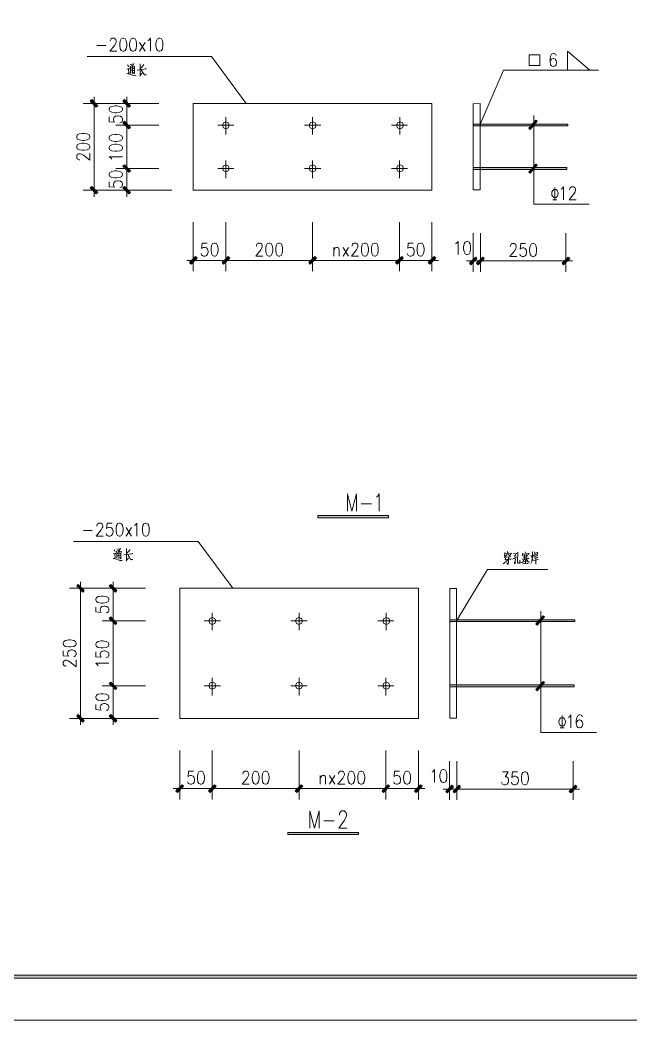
# Model space of a CAD drawing. Header units: millimetres. Extents: x 0 to 586, y 0 to 414.
# Drawn here: x 140.1 to 279, y 0 to 227.3 of the extents above; entities that cross this region are included whole.
import ezdxf

# ---------------------------------------------------------------- set-up
doc = ezdxf.new("R2010")
doc.units = ezdxf.units.MM

msp = doc.modelspace()

# ---------------------------------------------------------------- hatches: boundary and pattern name
h = msp.add_hatch(color=0)
h.dxf.hatch_style = 2
h.paths.add_polyline_path([(157.808083, 207.807278), (157.458833, 207.458028), (156.079472, 208.837389), (156.428722, 209.186639)])
h = msp.add_hatch(color=0)
h.dxf.hatch_style = 2
h.paths.add_polyline_path([(163.491333, 208.837389), (163.840583, 209.186639), (165.219944, 207.807278), (164.870694, 207.458028)])
h = msp.add_hatch(color=0)
h.dxf.hatch_style = 2
h.paths.add_polyline_path([(165.219944, 202.878972), (164.870694, 202.529722), (163.491333, 203.909083), (163.840583, 204.258333)])
h = msp.add_hatch(color=0)
h.dxf.hatch_style = 2
h.paths.add_polyline_path([(165.219944, 202.878972), (164.870694, 202.529722), (163.491333, 203.909083), (163.840583, 204.258333)])
h = msp.add_hatch(color=0)
h.dxf.hatch_style = 2
h.paths.add_polyline_path([(243.123861, 203.196472), (243.123861, 203.591583), (264.597444, 203.591583), (264.597444, 203.196472)])
h = msp.add_hatch(color=0)
h.dxf.hatch_style = 2
h.paths.add_polyline_path([(256.039056, 202.430944), (255.742722, 202.692), (257.372556, 204.540556), (257.668889, 204.283028)])
h = msp.add_hatch(color=0)
h.dxf.hatch_style = 2
h.paths.add_polyline_path([(163.491333, 194.048944), (163.840583, 194.398194), (165.219944, 193.018833), (164.870694, 192.669583)])
h = msp.add_hatch(color=0)
h.dxf.hatch_style = 2
h.paths.add_polyline_path([(163.491333, 194.048944), (163.840583, 194.398194), (165.219944, 193.018833), (164.870694, 192.669583)])
h = msp.add_hatch(color=0)
h.dxf.hatch_style = 2
h.paths.add_polyline_path([(243.123861, 193.336333), (243.123861, 193.731444), (264.406944, 193.731444), (264.406944, 193.336333)])
h = msp.add_hatch(color=0)
h.dxf.hatch_style = 2
h.paths.add_polyline_path([(256.039056, 192.43675), (255.742722, 192.697806), (257.372556, 194.549889), (257.668889, 194.288833)])
h = msp.add_hatch(color=0)
h.dxf.hatch_style = 2
h.paths.add_polyline_path([(156.079472, 189.120639), (156.428722, 189.469889), (157.808083, 188.087), (157.458833, 187.741278)])
h = msp.add_hatch(color=0)
h.dxf.hatch_style = 2
h.paths.add_polyline_path([(165.219944, 188.087), (164.870694, 187.741278), (163.491333, 189.120639), (163.840583, 189.469889)])
h = msp.add_hatch(color=0)
h.dxf.hatch_style = 2
h.paths.add_polyline_path([(180.018972, 173.517278), (180.368222, 173.168028), (178.988861, 171.788667), (178.639611, 172.134389)])
h = msp.add_hatch(color=0)
h.dxf.hatch_style = 2
h.paths.add_polyline_path([(187.413194, 173.517278), (187.762444, 173.168028), (186.383083, 171.785139), (186.033833, 172.134389)])
h = msp.add_hatch(color=0)
h.dxf.hatch_style = 2
h.paths.add_polyline_path([(186.383083, 171.788667), (186.033833, 172.134389), (187.413194, 173.517278), (187.762444, 173.168028)])
h = msp.add_hatch(color=0)
h.dxf.hatch_style = 2
h.paths.add_polyline_path([(206.08925, 171.785139), (205.743528, 172.134389), (207.122889, 173.517278), (207.472139, 173.168028)])
h = msp.add_hatch(color=0)
h.dxf.hatch_style = 2
h.paths.add_polyline_path([(207.122889, 173.517278), (207.472139, 173.168028), (206.08925, 171.785139), (205.743528, 172.134389)])
h = msp.add_hatch(color=0)
h.dxf.hatch_style = 2
h.paths.add_polyline_path([(226.850222, 173.517278), (227.199472, 173.168028), (225.820111, 171.785139), (225.470861, 172.134389)])
h = msp.add_hatch(color=0)
h.dxf.hatch_style = 2
h.paths.add_polyline_path([(225.820111, 171.785139), (225.470861, 172.134389), (226.850222, 173.517278), (227.199472, 173.168028)])
h = msp.add_hatch(color=0)
h.dxf.hatch_style = 2
h.paths.add_polyline_path([(233.214333, 171.785139), (232.865083, 172.134389), (234.244444, 173.517278), (234.593694, 173.168028)])
h = msp.add_hatch(color=0)
h.dxf.hatch_style = 2
h.paths.add_polyline_path([(242.584111, 171.665194), (242.234861, 172.014444), (243.614222, 173.393806), (243.963472, 173.044556)])
h = msp.add_hatch(color=0)
h.dxf.hatch_style = 2
h.paths.add_polyline_path([(245.272278, 173.393806), (245.618, 173.044556), (244.238639, 171.665194), (243.889389, 172.014444)])
h = msp.add_hatch(color=0)
h.dxf.hatch_style = 2
h.paths.add_polyline_path([(245.272278, 173.393806), (245.618, 173.044556), (244.238639, 171.665194), (243.889389, 172.014444)])
h = msp.add_hatch(color=0)
h.dxf.hatch_style = 2
h.paths.add_polyline_path([(263.652, 171.665194), (263.306278, 172.014444), (264.685639, 173.393806), (265.034889, 173.044556)])
h = msp.add_hatch(color=0)
h.dxf.hatch_style = 2
h.paths.add_polyline_path([(207.817861, 114.14125), (207.817861, 114.635139), (223.879833, 114.635139), (223.879833, 114.14125)])
h = msp.add_hatch(color=0)
h.dxf.hatch_style = 2
h.paths.add_polyline_path([(154.724806, 97.613611), (154.375556, 97.264361), (152.996194, 98.643722), (153.345444, 98.992972)])
h = msp.add_hatch(color=0)
h.dxf.hatch_style = 2
h.paths.add_polyline_path([(162.136667, 97.613611), (161.787417, 97.264361), (160.408056, 98.643722), (160.753778, 98.992972)])
h = msp.add_hatch(color=0)
h.dxf.hatch_style = 2
h.paths.add_polyline_path([(162.136667, 90.219389), (161.787417, 89.870139), (160.408056, 91.2495), (160.753778, 91.59875)])
h = msp.add_hatch(color=0)
h.dxf.hatch_style = 2
h.paths.add_polyline_path([(160.408056, 91.2495), (160.753778, 91.59875), (162.136667, 90.219389), (161.787417, 89.870139)])
h = msp.add_hatch(color=0)
h.dxf.hatch_style = 2
h.paths.add_polyline_path([(237.761639, 90.536889), (237.761639, 90.932), (266.230806, 90.932), (266.230806, 90.536889)])
h = msp.add_hatch(color=0)
h.dxf.hatch_style = 2
h.paths.add_polyline_path([(257.672417, 89.771361), (257.376083, 90.032417), (259.005917, 91.8845), (259.30225, 91.623444)])
h = msp.add_hatch(color=0)
h.dxf.hatch_style = 2
h.paths.add_polyline_path([(160.408056, 76.461056), (160.753778, 76.810306), (162.136667, 75.430944), (161.787417, 75.081694)])
h = msp.add_hatch(color=0)
h.dxf.hatch_style = 2
h.paths.add_polyline_path([(162.136667, 75.430944), (161.787417, 75.081694), (160.408056, 76.461056), (160.753778, 76.810306)])
h = msp.add_hatch(color=0)
h.dxf.hatch_style = 2
h.paths.add_polyline_path([(237.761639, 75.748444), (237.761639, 76.143556), (266.040306, 76.143556), (266.040306, 75.748444)])
h = msp.add_hatch(color=0)
h.dxf.hatch_style = 2
h.paths.add_polyline_path([(257.672417, 74.848861), (257.376083, 75.109917), (259.005917, 76.962), (259.30225, 76.700944)])
h = msp.add_hatch(color=0)
h.dxf.hatch_style = 2
h.paths.add_polyline_path([(152.996194, 69.066833), (153.345444, 69.416083), (154.724806, 68.036722), (154.375556, 67.687472)])
h = msp.add_hatch(color=0)
h.dxf.hatch_style = 2
h.paths.add_polyline_path([(160.408056, 69.066833), (160.753778, 69.416083), (162.136667, 68.036722), (161.787417, 67.687472)])
h = msp.add_hatch(color=0)
h.dxf.hatch_style = 2
h.paths.add_polyline_path([(176.935694, 53.463472), (177.284944, 53.114222), (175.902056, 51.734861), (175.556333, 52.084111)])
h = msp.add_hatch(color=0)
h.dxf.hatch_style = 2
h.paths.add_polyline_path([(184.329917, 53.463472), (184.679167, 53.114222), (183.296278, 51.734861), (182.950556, 52.084111)])
h = msp.add_hatch(color=0)
h.dxf.hatch_style = 2
h.paths.add_polyline_path([(183.296278, 51.734861), (182.950556, 52.084111), (184.329917, 53.463472), (184.679167, 53.114222)])
h = msp.add_hatch(color=0)
h.dxf.hatch_style = 2
h.paths.add_polyline_path([(203.005972, 51.734861), (202.656722, 52.084111), (204.036083, 53.463472), (204.385333, 53.114222)])
h = msp.add_hatch(color=0)
h.dxf.hatch_style = 2
h.paths.add_polyline_path([(204.036083, 53.463472), (204.385333, 53.114222), (203.005972, 51.734861), (202.656722, 52.084111)])
h = msp.add_hatch(color=0)
h.dxf.hatch_style = 2
h.paths.add_polyline_path([(222.733306, 51.734861), (222.384056, 52.084111), (223.766944, 53.463472), (224.116194, 53.114222)])
h = msp.add_hatch(color=0)
h.dxf.hatch_style = 2
h.paths.add_polyline_path([(223.766944, 53.463472), (224.116194, 53.114222), (222.733306, 51.734861), (222.384056, 52.084111)])
h = msp.add_hatch(color=0)
h.dxf.hatch_style = 2
h.paths.add_polyline_path([(230.127528, 51.734861), (229.778278, 52.084111), (231.161167, 53.463472), (231.510417, 53.114222)])
h = msp.add_hatch(color=0)
h.dxf.hatch_style = 2
h.paths.add_polyline_path([(237.218361, 51.611389), (236.869111, 51.960639), (238.248472, 53.34), (238.597722, 52.994278)])
h = msp.add_hatch(color=0)
h.dxf.hatch_style = 2
h.paths.add_polyline_path([(239.906528, 53.34), (240.255778, 52.994278), (238.872889, 51.611389), (238.527167, 51.960639)])
h = msp.add_hatch(color=0)
h.dxf.hatch_style = 2
h.paths.add_polyline_path([(239.906528, 53.34), (240.255778, 52.994278), (238.872889, 51.611389), (238.527167, 51.960639)])
h = msp.add_hatch(color=0)
h.dxf.hatch_style = 2
h.paths.add_polyline_path([(265.288889, 51.611389), (264.939639, 51.960639), (266.319, 53.34), (266.66825, 52.994278)])
h = msp.add_hatch(color=0)
h.dxf.hatch_style = 2
h.paths.add_polyline_path([(200.952806, 42.13225), (200.952806, 42.622611), (217.018306, 42.622611), (217.018306, 42.13225)])
h = msp.add_hatch(color=0)
h.dxf.hatch_style = 2
h.paths.add_polyline_path([(24.302861, 9.514417), (24.994306, 10.205861), (575.429944, 10.205861), (576.117861, 9.514417)])

# ---------------------------------------------------------------- linework, layer by layer
at = {"color": 0, "lineweight": 0}
for points in [[(0, 0), (585.632278, 0), (585.632278, 414.0835), (0, 414.0835)], [(163.456056, 223.142528), (163.117389, 223.004944), (162.891611, 222.581611), (162.778722, 221.876056), (162.778722, 221.452722), (162.891611, 220.750694), (163.117389, 220.327361), (163.456056, 220.18625), (163.681833, 220.18625), (164.0205, 220.327361), (164.246278, 220.750694), (164.359167, 221.452722), (164.359167, 221.876056), (164.246278, 222.581611), (164.0205, 223.004944), (163.681833, 223.142528)], [(165.710306, 223.142528), (165.371639, 223.004944), (165.145861, 222.581611), (165.032972, 221.876056), (165.032972, 221.452722), (165.145861, 220.750694), (165.371639, 220.327361), (165.710306, 220.18625), (165.936083, 220.18625), (166.271222, 220.327361), (166.497, 220.750694), (166.609889, 221.452722), (166.609889, 221.876056), (166.497, 222.581611), (166.271222, 223.004944), (165.936083, 223.142528)], [(171.682833, 223.142528), (171.344167, 223.004944), (171.118389, 222.581611), (171.0055, 221.876056), (171.0055, 221.452722), (171.118389, 220.750694), (171.344167, 220.327361), (171.682833, 220.18625), (171.905083, 220.18625), (172.24375, 220.327361), (172.469528, 220.750694), (172.582417, 221.452722), (172.582417, 221.876056), (172.469528, 222.581611), (172.24375, 223.004944), (171.905083, 223.142528)], [(157.808083, 207.807278), (157.458833, 207.458028), (156.079472, 208.837389), (156.428722, 209.186639)], [(163.491333, 208.837389), (163.840583, 209.186639), (165.219944, 207.807278), (164.870694, 207.458028)], [(160.411583, 206.872417), (160.552694, 206.53375), (160.976028, 206.307972), (161.681583, 206.195083), (162.101389, 206.195083), (162.806944, 206.307972), (163.230278, 206.53375), (163.371389, 206.872417), (163.371389, 207.098194), (163.230278, 207.436861), (162.806944, 207.659111), (162.101389, 207.772), (161.681583, 207.772), (160.976028, 207.659111), (160.552694, 207.436861), (160.411583, 207.098194)], [(165.219944, 202.878972), (164.870694, 202.529722), (163.491333, 203.909083), (163.840583, 204.258333)], [(165.219944, 202.878972), (164.870694, 202.529722), (163.491333, 203.909083), (163.840583, 204.258333)], [(186.097333, 203.35875), (186.330167, 203.916139), (186.887556, 204.145444), (187.444944, 203.916139), (187.67425, 203.35875), (187.444944, 202.801361), (186.887556, 202.568528), (186.330167, 202.801361)], [(205.807028, 203.35875), (206.036333, 203.916139), (206.593722, 204.145444), (207.154639, 203.916139), (207.383944, 203.35875), (207.154639, 202.801361), (206.593722, 202.568528), (206.036333, 202.801361)], [(225.675472, 203.35875), (225.904778, 203.916139), (226.465694, 204.145444), (227.023083, 203.916139), (227.252389, 203.35875), (227.023083, 202.801361), (226.465694, 202.568528), (225.904778, 202.801361)], [(243.123861, 203.196472), (243.123861, 203.591583), (264.597444, 203.591583), (264.597444, 203.196472)], [(256.039056, 202.430944), (255.742722, 202.692), (257.372556, 204.540556), (257.668889, 204.283028)], [(152.999722, 200.603556), (153.140833, 200.264889), (153.564167, 200.042639), (154.269722, 199.92975), (154.689528, 199.92975), (155.395083, 200.042639), (155.818417, 200.264889), (155.959528, 200.603556), (155.959528, 200.829333), (155.818417, 201.168), (155.395083, 201.393778), (154.689528, 201.506667), (154.269722, 201.506667), (153.564167, 201.393778), (153.140833, 201.168), (152.999722, 200.829333)], [(160.411583, 200.377778), (160.552694, 200.042639), (160.976028, 199.816861), (161.681583, 199.703972), (162.101389, 199.703972), (162.806944, 199.816861), (163.230278, 200.042639), (163.371389, 200.377778), (163.371389, 200.603556), (163.230278, 200.942222), (162.806944, 201.168), (162.101389, 201.280889), (161.681583, 201.280889), (160.976028, 201.168), (160.552694, 200.942222), (160.411583, 200.603556)], [(152.999722, 198.349306), (153.140833, 198.014167), (153.564167, 197.788389), (154.269722, 197.6755), (154.689528, 197.6755), (155.395083, 197.788389), (155.818417, 198.014167), (155.959528, 198.349306), (155.959528, 198.575083), (155.818417, 198.91375), (155.395083, 199.139528), (154.689528, 199.252417), (154.269722, 199.252417), (153.564167, 199.139528), (153.140833, 198.91375), (152.999722, 198.575083)], [(160.411583, 198.127056), (160.552694, 197.788389), (160.976028, 197.562611), (161.681583, 197.449722), (162.101389, 197.449722), (162.806944, 197.562611), (163.230278, 197.788389), (163.371389, 198.127056), (163.371389, 198.349306), (163.230278, 198.687972), (162.806944, 198.91375), (162.101389, 199.026639), (161.681583, 199.026639), (160.976028, 198.91375), (160.552694, 198.687972), (160.411583, 198.349306)], [(163.491333, 194.048944), (163.840583, 194.398194), (165.219944, 193.018833), (164.870694, 192.669583)], [(163.491333, 194.048944), (163.840583, 194.398194), (165.219944, 193.018833), (164.870694, 192.669583)], [(186.097333, 193.562111), (186.330167, 194.1195), (186.887556, 194.348806), (187.444944, 194.1195), (187.67425, 193.562111), (187.444944, 193.004722), (186.887556, 192.771889), (186.330167, 193.004722)], [(205.807028, 193.562111), (206.036333, 194.1195), (206.593722, 194.348806), (207.154639, 194.1195), (207.383944, 193.562111), (207.154639, 193.004722), (206.593722, 192.771889), (206.036333, 193.004722)], [(225.675472, 193.562111), (225.904778, 194.1195), (226.465694, 194.348806), (227.023083, 194.1195), (227.252389, 193.562111), (227.023083, 193.004722), (226.465694, 192.771889), (225.904778, 193.004722)], [(243.123861, 193.336333), (243.123861, 193.731444), (264.406944, 193.731444), (264.406944, 193.336333)], [(256.039056, 192.43675), (255.742722, 192.697806), (257.372556, 194.549889), (257.668889, 194.288833)], [(160.411583, 192.083972), (160.552694, 191.745306), (160.976028, 191.519528), (161.681583, 191.406639), (162.101389, 191.406639), (162.806944, 191.519528), (163.230278, 191.745306), (163.371389, 192.083972), (163.371389, 192.30975), (163.230278, 192.648417), (162.806944, 192.870667), (162.101389, 192.983556), (161.681583, 192.983556), (160.976028, 192.870667), (160.552694, 192.648417), (160.411583, 192.30975)], [(156.079472, 189.120639), (156.428722, 189.469889), (157.808083, 188.087), (157.458833, 187.741278)], [(165.219944, 188.087), (164.870694, 187.741278), (163.491333, 189.120639), (163.840583, 189.469889)], [(184.2135, 176.5935), (183.878361, 176.455917), (183.652583, 176.032583), (183.539694, 175.327028), (183.539694, 174.903694), (183.652583, 174.201667), (183.878361, 173.778333), (184.2135, 173.637222), (184.439278, 173.637222), (184.777944, 173.778333), (185.003722, 174.201667), (185.116611, 174.903694), (185.116611, 175.327028), (185.003722, 176.032583), (184.777944, 176.455917), (184.439278, 176.5935)], [(196.638333, 176.5935), (196.303194, 176.452389), (196.077417, 176.032583), (195.964528, 175.327028), (195.964528, 174.903694), (196.077417, 174.201667), (196.303194, 173.778333), (196.638333, 173.637222), (196.864111, 173.637222), (197.202778, 173.778333), (197.428556, 174.201667), (197.541444, 174.903694), (197.541444, 175.327028), (197.428556, 176.032583), (197.202778, 176.452389), (196.864111, 176.5935)], [(198.892583, 176.5935), (198.553917, 176.452389), (198.328139, 176.032583), (198.218778, 175.327028), (198.218778, 174.903694), (198.328139, 174.201667), (198.553917, 173.778333), (198.892583, 173.637222), (199.118361, 173.637222), (199.457028, 173.778333), (199.682806, 174.201667), (199.795694, 174.903694), (199.795694, 175.327028), (199.682806, 176.032583), (199.457028, 176.452389), (199.118361, 176.5935)], [(218.387083, 176.5935), (218.048417, 176.452389), (217.822639, 176.032583), (217.70975, 175.327028), (217.70975, 174.903694), (217.822639, 174.201667), (218.048417, 173.778333), (218.387083, 173.637222), (218.612861, 173.637222), (218.948, 173.778333), (219.173778, 174.201667), (219.286667, 174.903694), (219.286667, 175.327028), (219.173778, 176.032583), (218.948, 176.452389), (218.612861, 176.5935)], [(220.641333, 176.5935), (220.302667, 176.452389), (220.076889, 176.032583), (219.964, 175.327028), (219.964, 174.903694), (220.076889, 174.201667), (220.302667, 173.778333), (220.641333, 173.637222), (220.863583, 173.637222), (221.20225, 173.778333), (221.428028, 174.201667), (221.540917, 174.903694), (221.540917, 175.327028), (221.428028, 176.032583), (221.20225, 176.452389), (220.863583, 176.5935)], [(231.04475, 176.5935), (230.709611, 176.452389), (230.483833, 176.032583), (230.370944, 175.327028), (230.370944, 174.903694), (230.483833, 174.201667), (230.709611, 173.778333), (231.04475, 173.637222), (231.270528, 173.637222), (231.609194, 173.778333), (231.834972, 174.201667), (231.947861, 174.903694), (231.947861, 175.327028), (231.834972, 176.032583), (231.609194, 176.452389), (231.270528, 176.5935)], [(241.599861, 176.967444), (241.261194, 176.826333), (241.035417, 176.403), (240.922528, 175.697444), (240.922528, 175.277639), (241.035417, 174.572083), (241.261194, 174.14875), (241.599861, 174.007639), (241.825639, 174.007639), (242.160778, 174.14875), (242.386556, 174.572083), (242.499444, 175.277639), (242.499444, 175.697444), (242.386556, 176.403), (242.160778, 176.826333), (241.825639, 176.967444)], [(256.6035, 176.473556), (256.264833, 176.332444), (256.039056, 175.909111), (255.926167, 175.207083), (255.926167, 174.78375), (256.039056, 174.078194), (256.264833, 173.658389), (256.6035, 173.517278), (256.829278, 173.517278), (257.167944, 173.658389), (257.390194, 174.078194), (257.503083, 174.78375), (257.503083, 175.207083), (257.390194, 175.909111), (257.167944, 176.332444), (256.829278, 176.473556)], [(180.018972, 173.517278), (180.368222, 173.168028), (178.988861, 171.788667), (178.639611, 172.134389)], [(187.413194, 173.517278), (187.762444, 173.168028), (186.383083, 171.785139), (186.033833, 172.134389)], [(186.383083, 171.788667), (186.033833, 172.134389), (187.413194, 173.517278), (187.762444, 173.168028)], [(206.08925, 171.785139), (205.743528, 172.134389), (207.122889, 173.517278), (207.472139, 173.168028)], [(207.122889, 173.517278), (207.472139, 173.168028), (206.08925, 171.785139), (205.743528, 172.134389)], [(226.850222, 173.517278), (227.199472, 173.168028), (225.820111, 171.785139), (225.470861, 172.134389)], [(225.820111, 171.785139), (225.470861, 172.134389), (226.850222, 173.517278), (227.199472, 173.168028)], [(233.214333, 171.785139), (232.865083, 172.134389), (234.244444, 173.517278), (234.593694, 173.168028)], [(242.584111, 171.665194), (242.234861, 172.014444), (243.614222, 173.393806), (243.963472, 173.044556)], [(245.272278, 173.393806), (245.618, 173.044556), (244.238639, 171.665194), (243.889389, 172.014444)], [(245.272278, 173.393806), (245.618, 173.044556), (244.238639, 171.665194), (243.889389, 172.014444)], [(263.652, 171.665194), (263.306278, 172.014444), (264.685639, 173.393806), (265.034889, 173.044556)], [(207.817861, 114.14125), (207.817861, 114.635139), (223.879833, 114.635139), (223.879833, 114.14125)], [(162.6235, 112.948861), (162.288361, 112.80775), (162.062583, 112.387944), (161.949694, 111.682389), (161.949694, 111.259056), (162.062583, 110.557028), (162.288361, 110.133694), (162.6235, 109.992583), (162.849278, 109.992583), (163.187944, 110.133694), (163.413722, 110.557028), (163.526611, 111.259056), (163.526611, 111.682389), (163.413722, 112.387944), (163.187944, 112.80775), (162.849278, 112.948861)], [(168.596028, 112.948861), (168.257361, 112.80775), (168.035111, 112.387944), (167.922222, 111.682389), (167.922222, 111.259056), (168.035111, 110.557028), (168.257361, 110.133694), (168.596028, 109.992583), (168.821806, 109.992583), (169.160472, 110.133694), (169.38625, 110.557028), (169.499139, 111.259056), (169.499139, 111.682389), (169.38625, 112.387944), (169.160472, 112.80775), (168.821806, 112.948861)], [(154.724806, 97.613611), (154.375556, 97.264361), (152.996194, 98.643722), (153.345444, 98.992972)], [(162.136667, 97.613611), (161.787417, 97.264361), (160.408056, 98.643722), (160.753778, 98.992972)], [(157.328306, 95.447556), (157.469417, 95.108889), (157.89275, 94.883111), (158.594778, 94.770222), (159.018111, 94.770222), (159.723667, 94.883111), (160.143472, 95.108889), (160.284583, 95.447556), (160.284583, 95.669806), (160.143472, 96.008472), (159.723667, 96.23425), (159.018111, 96.347139), (158.594778, 96.347139), (157.89275, 96.23425), (157.469417, 96.008472), (157.328306, 95.669806)], [(162.136667, 90.219389), (161.787417, 89.870139), (160.408056, 91.2495), (160.753778, 91.59875)], [(160.408056, 91.2495), (160.753778, 91.59875), (162.136667, 90.219389), (161.787417, 89.870139)], [(183.014056, 90.699167), (183.243361, 91.256556), (183.80075, 91.489389), (184.361667, 91.256556), (184.590972, 90.699167), (184.361667, 90.141778), (183.80075, 89.908944), (183.243361, 90.141778)], [(202.72375, 90.699167), (202.953056, 91.256556), (203.510444, 91.489389), (204.067833, 91.256556), (204.300667, 90.699167), (204.067833, 90.141778), (203.510444, 89.908944), (202.953056, 90.141778)], [(222.592194, 90.699167), (222.8215, 91.256556), (223.378889, 91.489389), (223.936278, 91.256556), (224.169111, 90.699167), (223.936278, 90.141778), (223.378889, 89.908944), (222.8215, 90.141778)], [(237.761639, 90.536889), (237.761639, 90.932), (266.230806, 90.932), (266.230806, 90.536889)], [(257.672417, 89.771361), (257.376083, 90.032417), (259.005917, 91.8845), (259.30225, 91.623444)], [(149.916444, 85.481583), (150.057556, 85.142917), (150.480889, 84.917139), (151.182917, 84.80425), (151.60625, 84.80425), (152.311806, 84.917139), (152.731611, 85.142917), (152.872722, 85.481583), (152.872722, 85.707361), (152.731611, 86.046028), (152.311806, 86.268278), (151.60625, 86.381167), (151.182917, 86.381167), (150.480889, 86.268278), (150.057556, 86.046028), (149.916444, 85.707361)], [(157.328306, 85.255806), (157.469417, 84.917139), (157.89275, 84.691361), (158.594778, 84.578472), (159.018111, 84.578472), (159.723667, 84.691361), (160.143472, 84.917139), (160.284583, 85.255806), (160.284583, 85.481583), (160.143472, 85.82025), (159.723667, 86.046028), (159.018111, 86.155389), (158.594778, 86.155389), (157.89275, 86.046028), (157.469417, 85.82025), (157.328306, 85.481583)], [(160.408056, 76.461056), (160.753778, 76.810306), (162.136667, 75.430944), (161.787417, 75.081694)], [(162.136667, 75.430944), (161.787417, 75.081694), (160.408056, 76.461056), (160.753778, 76.810306)], [(183.014056, 75.974222), (183.243361, 76.531611), (183.80075, 76.760917), (184.361667, 76.531611), (184.590972, 75.974222), (184.361667, 75.416833), (183.80075, 75.184), (183.243361, 75.416833)], [(202.72375, 75.974222), (202.953056, 76.531611), (203.510444, 76.760917), (204.067833, 76.531611), (204.300667, 75.974222), (204.067833, 75.416833), (203.510444, 75.184), (202.953056, 75.416833)], [(222.592194, 75.974222), (222.8215, 76.531611), (223.378889, 76.760917), (223.936278, 76.531611), (224.169111, 75.974222), (223.936278, 75.416833), (223.378889, 75.184), (222.8215, 75.416833)], [(237.761639, 75.748444), (237.761639, 76.143556), (266.040306, 76.143556), (266.040306, 75.748444)], [(257.672417, 74.848861), (257.376083, 75.109917), (259.005917, 76.962), (259.30225, 76.700944)], [(157.328306, 73.261361), (157.469417, 72.926222), (157.89275, 72.700444), (158.594778, 72.587556), (159.018111, 72.587556), (159.723667, 72.700444), (160.143472, 72.926222), (160.284583, 73.261361), (160.284583, 73.487139), (160.143472, 73.825806), (159.723667, 74.051583), (159.018111, 74.164472), (158.594778, 74.164472), (157.89275, 74.051583), (157.469417, 73.825806), (157.328306, 73.487139)], [(152.996194, 69.066833), (153.345444, 69.416083), (154.724806, 68.036722), (154.375556, 67.687472)], [(160.408056, 69.066833), (160.753778, 69.416083), (162.136667, 68.036722), (161.787417, 67.687472)], [(236.234111, 56.913639), (235.895444, 56.772528), (235.669667, 56.349194), (235.556778, 55.647167), (235.556778, 55.223833), (235.669667, 54.518278), (235.895444, 54.098472), (236.234111, 53.957361), (236.459889, 53.957361), (236.798556, 54.098472), (237.024333, 54.518278), (237.137222, 55.223833), (237.137222, 55.647167), (237.024333, 56.349194), (236.798556, 56.772528), (236.459889, 56.913639)], [(181.130222, 56.543222), (180.791556, 56.402111), (180.565778, 55.978778), (180.452889, 55.273222), (180.452889, 54.853417), (180.565778, 54.147861), (180.791556, 53.724528), (181.130222, 53.583417), (181.356, 53.583417), (181.694667, 53.724528), (181.920444, 54.147861), (182.033333, 54.853417), (182.033333, 55.273222), (181.920444, 55.978778), (181.694667, 56.402111), (181.356, 56.543222)], [(193.555056, 56.543222), (193.216389, 56.402111), (192.990611, 55.978778), (192.877722, 55.273222), (192.877722, 54.853417), (192.990611, 54.147861), (193.216389, 53.724528), (193.555056, 53.583417), (193.780833, 53.583417), (194.1195, 53.724528), (194.345278, 54.147861), (194.458167, 54.853417), (194.458167, 55.273222), (194.345278, 55.978778), (194.1195, 56.402111), (193.780833, 56.543222)], [(195.809306, 56.543222), (195.470639, 56.402111), (195.244861, 55.978778), (195.131972, 55.273222), (195.131972, 54.853417), (195.244861, 54.147861), (195.470639, 53.724528), (195.809306, 53.583417), (196.035083, 53.583417), (196.370222, 53.724528), (196.596, 54.147861), (196.708889, 54.853417), (196.708889, 55.273222), (196.596, 55.978778), (196.370222, 56.402111), (196.035083, 56.543222)], [(215.300278, 56.543222), (214.965139, 56.402111), (214.739361, 55.978778), (214.626472, 55.273222), (214.626472, 54.853417), (214.739361, 54.147861), (214.965139, 53.724528), (215.300278, 53.583417), (215.526056, 53.583417), (215.864722, 53.724528), (216.0905, 54.147861), (216.203389, 54.853417), (216.203389, 55.273222), (216.0905, 55.978778), (215.864722, 56.402111), (215.526056, 56.543222)], [(217.554528, 56.543222), (217.215861, 56.402111), (216.990083, 55.978778), (216.877194, 55.273222), (216.877194, 54.853417), (216.990083, 54.147861), (217.215861, 53.724528), (217.554528, 53.583417), (217.780306, 53.583417), (218.118972, 53.724528), (218.34475, 54.147861), (218.457639, 54.853417), (218.457639, 55.273222), (218.34475, 55.978778), (218.118972, 56.402111), (217.780306, 56.543222)], [(227.961472, 56.543222), (227.622806, 56.402111), (227.397028, 55.978778), (227.284139, 55.273222), (227.284139, 54.853417), (227.397028, 54.147861), (227.622806, 53.724528), (227.961472, 53.583417), (228.18725, 53.583417), (228.525917, 53.724528), (228.751694, 54.147861), (228.861056, 54.853417), (228.861056, 55.273222), (228.751694, 55.978778), (228.525917, 56.402111), (228.18725, 56.543222)], [(254.737306, 56.41975), (254.398639, 56.278639), (254.176389, 55.858833), (254.0635, 55.153278), (254.0635, 54.729944), (254.176389, 54.027917), (254.398639, 53.604583), (254.737306, 53.463472), (254.963083, 53.463472), (255.30175, 53.604583), (255.527528, 54.027917), (255.640417, 54.729944), (255.640417, 55.153278), (255.527528, 55.858833), (255.30175, 56.278639), (254.963083, 56.41975)], [(176.935694, 53.463472), (177.284944, 53.114222), (175.902056, 51.734861), (175.556333, 52.084111)], [(184.329917, 53.463472), (184.679167, 53.114222), (183.296278, 51.734861), (182.950556, 52.084111)], [(183.296278, 51.734861), (182.950556, 52.084111), (184.329917, 53.463472), (184.679167, 53.114222)], [(203.005972, 51.734861), (202.656722, 52.084111), (204.036083, 53.463472), (204.385333, 53.114222)], [(204.036083, 53.463472), (204.385333, 53.114222), (203.005972, 51.734861), (202.656722, 52.084111)], [(222.733306, 51.734861), (222.384056, 52.084111), (223.766944, 53.463472), (224.116194, 53.114222)], [(223.766944, 53.463472), (224.116194, 53.114222), (222.733306, 51.734861), (222.384056, 52.084111)], [(230.127528, 51.734861), (229.778278, 52.084111), (231.161167, 53.463472), (231.510417, 53.114222)], [(237.218361, 51.611389), (236.869111, 51.960639), (238.248472, 53.34), (238.597722, 52.994278)], [(239.906528, 53.34), (240.255778, 52.994278), (238.872889, 51.611389), (238.527167, 51.960639)], [(239.906528, 53.34), (240.255778, 52.994278), (238.872889, 51.611389), (238.527167, 51.960639)], [(265.288889, 51.611389), (264.939639, 51.960639), (266.319, 53.34), (266.66825, 52.994278)], [(200.952806, 42.13225), (200.952806, 42.622611), (217.018306, 42.622611), (217.018306, 42.13225)], [(24.302861, 9.514417), (24.994306, 10.205861), (575.429944, 10.205861), (576.117861, 9.514417)]]:
    msp.add_lwpolyline(points, close=True, dxfattribs=at)
for points in [[(160.640889, 222.4405), (160.640889, 222.581611), (160.75025, 222.863833), (160.863139, 223.004944), (161.088917, 223.142528), (161.540472, 223.142528), (161.76625, 223.004944), (161.879139, 222.863833), (161.992028, 222.581611), (161.992028, 222.299389), (161.879139, 222.017167), (161.653361, 221.593833), (160.528, 220.18625), (162.104917, 220.18625)], [(169.202806, 222.581611), (169.428583, 222.722722), (169.76725, 223.142528), (169.76725, 220.18625)], [(157.596417, 221.452722), (159.624889, 221.452722)], [(167.287222, 220.18625), (168.525472, 222.158278)], [(168.525472, 220.18625), (167.287222, 222.158278)], [(183.659639, 218.965639), (155.370389, 218.965639)], [(183.659639, 218.965639), (191.544222, 208.332917)], [(255.799167, 219.374861), (255.799167, 216.908944)], [(258.265083, 219.374861), (255.799167, 219.374861)], [(258.265083, 216.908944), (258.265083, 219.374861)], [(261.923389, 219.237278), (261.8105, 219.5195), (261.471833, 219.660611), (261.246056, 219.660611), (260.910917, 219.5195), (260.685139, 219.096167), (260.57225, 218.394139), (260.57225, 217.688583), (260.685139, 217.124139), (260.910917, 216.841917), (261.246056, 216.700806), (261.358944, 216.700806), (261.697611, 216.841917), (261.923389, 217.124139), (262.036278, 217.547472), (262.036278, 217.688583), (261.923389, 218.111917), (261.697611, 218.394139), (261.358944, 218.531722), (261.246056, 218.531722), (260.910917, 218.394139), (260.685139, 218.111917), (260.57225, 217.688583)], [(264.569222, 215.875306), (264.569222, 220.225056)], [(264.569222, 220.225056), (269.621, 215.875306)], [(164.376806, 216.115194), (164.973, 216.256306), (164.920083, 216.302167), (164.863639, 216.161056), (164.768389, 215.952917), (164.75075, 215.857667), (164.768389, 215.74125), (164.824833, 215.603667), (164.842472, 215.441389), (164.789556, 215.208556), (164.75075, 215.067444)], [(164.563778, 217.092389), (164.768389, 216.813694), (164.824833, 216.651417)], [(165.159972, 216.767833), (165.216417, 216.510306), (165.216417, 215.462556), (165.216417, 215.159167), (165.181139, 215.324972), (165.216417, 215.557806)], [(165.181139, 217.187639), (166.038389, 217.304056), (166.017222, 217.349917), (165.682083, 216.789), (165.459833, 216.975972), (165.699722, 216.767833), (165.738528, 216.672583)], [(165.216417, 216.535), (165.551556, 216.580861), (165.886694, 216.626722), (166.204194, 216.651417), (166.165389, 216.743139), (166.14775, 216.023472), (166.130111, 215.578972), (166.112472, 215.208556), (166.091306, 215.04275), (165.869056, 215.324972)], [(165.364583, 216.115194), (165.960778, 216.231611)], [(165.646806, 216.556167), (165.646806, 215.974083), (165.664444, 215.416694), (165.664444, 215.392), (165.664444, 215.092139), (165.625639, 215.254417), (165.664444, 215.533111)], [(166.761583, 215.907056), (167.696444, 216.023472), (168.811222, 216.18575), (168.758306, 216.231611), (168.532528, 216.139889)], [(167.396583, 217.349917), (167.435389, 217.2335), (167.414222, 214.577083), (167.357778, 214.622944), (167.879889, 215.183861)], [(168.253833, 217.187639), (168.049222, 216.88425), (167.844611, 216.672583), (167.64, 216.43975), (167.414222, 216.231611)], [(167.675278, 215.974083), (167.826972, 215.695389), (168.049222, 215.346139), (168.271472, 215.021583), (168.440806, 214.78875), (168.832389, 214.834611), (168.440806, 214.859306)], [(255.799167, 216.908944), (258.265083, 216.908944)], [(164.359167, 215.067444), (164.507333, 215.092139), (164.676667, 215.067444), (164.920083, 214.996889), (165.159972, 214.951028), (165.516278, 214.809917), (165.83025, 214.6935), (166.073667, 214.577083), (166.504056, 214.739361), (166.073667, 214.622944), (165.869056, 214.672333)], [(165.364583, 215.695389), (165.999583, 215.8365)], [(168.271472, 215.021583), (168.440806, 214.834611)], [(244.785444, 203.753861), (249.957167, 215.875306)], [(249.957167, 215.875306), (271.600083, 215.875306)], [(156.943778, 206.844194), (156.943778, 209.800472)], [(164.355639, 209.800472), (164.355639, 206.844194)], [(171.686361, 208.322333), (154.481389, 208.322333)], [(156.943778, 208.31175), (156.943778, 188.612639)], [(171.686361, 208.322333), (161.889722, 208.322333)], [(164.355639, 208.332917), (164.355639, 208.3435)], [(164.355639, 208.322333), (164.355639, 203.394028)], [(233.729389, 208.322333), (179.503917, 208.322333)], [(179.503917, 208.322333), (179.503917, 188.605583)], [(233.729389, 188.605583), (233.729389, 208.322333)], [(244.704306, 208.272944), (243.123861, 208.265889)], [(243.123861, 208.265889), (243.123861, 188.665556)], [(244.704306, 188.665556), (244.704306, 208.272944)], [(160.411583, 205.2955), (160.411583, 204.166611), (161.681583, 204.053722), (161.540472, 204.166611), (161.399361, 204.505278), (161.399361, 204.843944), (161.540472, 205.182611), (161.819167, 205.408389), (162.2425, 205.521278), (162.524722, 205.521278), (162.948056, 205.408389), (163.230278, 205.182611), (163.371389, 204.843944), (163.371389, 204.505278), (163.230278, 204.166611), (163.089167, 204.053722), (162.806944, 203.940833)], [(164.355639, 201.915889), (164.355639, 204.872167)], [(164.355639, 201.915889), (164.355639, 204.872167)], [(186.898139, 205.232), (186.898139, 201.2315)], [(206.607833, 205.232), (206.607833, 201.2315)], [(226.444528, 205.232), (226.444528, 201.2315)], [(256.853972, 185.427056), (256.853972, 205.570667)], [(171.686361, 203.394028), (161.889722, 203.394028)], [(171.686361, 203.394028), (161.889722, 203.394028)], [(164.355639, 203.383444), (164.355639, 193.544472)], [(164.355639, 203.383444), (164.355639, 203.372861)], [(185.067222, 203.394028), (188.743167, 203.394028)], [(204.773389, 203.394028), (208.452861, 203.394028)], [(224.50425, 203.394028), (228.180194, 203.394028)], [(153.705278, 195.534139), (153.564167, 195.534139), (153.281944, 195.647028), (153.140833, 195.759917), (152.999722, 195.985694), (152.999722, 196.433722), (153.140833, 196.6595), (153.281944, 196.772389), (153.564167, 196.885278), (153.846389, 196.885278), (154.128611, 196.772389), (154.548417, 196.546611), (155.959528, 195.42125), (155.959528, 196.998167)], [(160.976028, 195.647028), (160.834917, 195.872806), (160.411583, 196.211472), (163.371389, 196.211472)], [(171.686361, 193.533889), (161.889722, 193.533889)], [(171.686361, 193.533889), (161.889722, 193.533889)], [(164.355639, 195.012028), (164.355639, 192.05575)], [(164.355639, 195.012028), (164.355639, 192.05575)], [(164.355639, 193.544472), (164.355639, 193.555056)], [(164.355639, 193.533889), (164.355639, 188.605583)], [(185.067222, 193.533889), (188.743167, 193.533889)], [(186.898139, 195.371861), (186.898139, 191.371361)], [(204.773389, 193.533889), (208.452861, 193.533889)], [(206.607833, 195.371861), (206.607833, 191.371361)], [(224.50425, 193.533889), (228.180194, 193.533889)], [(226.335167, 195.371861), (226.335167, 191.371361)], [(156.943778, 190.083722), (156.943778, 187.123917)], [(160.411583, 190.507056), (160.411583, 189.378167), (161.681583, 189.265278), (161.540472, 189.378167), (161.399361, 189.716833), (161.399361, 190.0555), (161.540472, 190.394167), (161.819167, 190.619944), (162.2425, 190.732833), (162.524722, 190.732833), (162.948056, 190.619944), (163.230278, 190.394167), (163.371389, 190.0555), (163.371389, 189.716833), (163.230278, 189.378167), (163.089167, 189.265278), (162.806944, 189.152389)], [(164.355639, 187.123917), (164.355639, 190.083722)], [(243.123861, 188.665556), (244.704306, 188.665556)], [(261.6835, 189.247639), (261.6835, 186.428944)], [(263.094611, 188.824306), (263.316861, 188.965417), (263.655528, 189.38875), (263.655528, 186.428944)], [(265.010194, 188.683194), (265.010194, 188.824306), (265.123083, 189.106528), (265.232444, 189.247639), (265.458222, 189.38875), (265.909778, 189.38875), (266.135556, 189.247639), (266.248444, 189.106528), (266.361333, 188.824306), (266.361333, 188.542083), (266.248444, 188.259861), (266.022667, 187.840056), (264.897306, 186.428944), (266.474222, 186.428944)], [(171.686361, 188.605583), (154.481389, 188.605583)], [(155.1305, 188.605583), (174.642639, 188.605583)], [(171.686361, 188.605583), (161.889722, 188.605583)], [(164.355639, 188.595), (164.355639, 188.584417)], [(179.503917, 188.605583), (233.729389, 188.605583)], [(261.235472, 186.428944), (262.135056, 186.428944)], [(256.853972, 185.427056), (269.455194, 185.427056)], [(179.503917, 181.334833), (179.503917, 170.187056)], [(186.898139, 181.334833), (186.898139, 170.187056)], [(186.898139, 181.334833), (186.898139, 170.187056)], [(206.607833, 181.334833), (206.607833, 170.187056)], [(206.607833, 181.334833), (206.607833, 170.187056)], [(226.335167, 181.334833), (226.335167, 170.187056)], [(226.335167, 181.334833), (226.335167, 170.187056)], [(233.729389, 181.334833), (233.729389, 170.187056)], [(243.099167, 178.865389), (243.099167, 170.067111)], [(244.753694, 178.865389), (244.753694, 170.067111)], [(244.753694, 178.865389), (244.753694, 170.067111)], [(264.170583, 178.865389), (264.170583, 170.067111)], [(182.636583, 176.5935), (181.511222, 176.5935), (181.398333, 175.327028), (181.511222, 175.468139), (181.849889, 175.60925), (182.188556, 175.60925), (182.523694, 175.468139), (182.749472, 175.185917), (182.862361, 174.762583), (182.862361, 174.483889), (182.749472, 174.060556), (182.523694, 173.778333), (182.188556, 173.637222), (181.849889, 173.637222), (181.511222, 173.778333), (181.398333, 173.919444), (181.285444, 174.201667)], [(193.823167, 175.891472), (193.823167, 176.032583), (193.936056, 176.314806), (194.048944, 176.452389), (194.274722, 176.5935), (194.72275, 176.5935), (194.948528, 176.452389), (195.061417, 176.314806), (195.174306, 176.032583), (195.174306, 175.750361), (195.061417, 175.468139), (194.835639, 175.044806), (193.710278, 173.637222), (195.287194, 173.637222)], [(211.398556, 173.637222), (211.398556, 175.60925)], [(211.398556, 175.044806), (211.737222, 175.468139), (211.963, 175.60925), (212.301667, 175.60925), (212.527444, 175.468139), (212.640333, 175.044806), (212.640333, 173.637222)], [(213.539917, 173.637222), (214.781694, 175.60925)], [(214.781694, 173.637222), (213.539917, 175.60925)], [(215.568389, 175.891472), (215.568389, 176.032583), (215.681278, 176.314806), (215.794167, 176.452389), (216.019944, 176.5935), (216.4715, 176.5935), (216.697278, 176.452389), (216.810167, 176.314806), (216.923056, 176.032583), (216.923056, 175.750361), (216.810167, 175.468139), (216.584389, 175.044806), (215.4555, 173.637222), (217.032417, 173.637222)], [(229.467833, 176.5935), (228.342472, 176.5935), (228.229583, 175.327028), (228.342472, 175.468139), (228.681139, 175.60925), (229.016278, 175.60925), (229.354944, 175.468139), (229.580722, 175.185917), (229.693611, 174.762583), (229.693611, 174.483889), (229.580722, 174.060556), (229.354944, 173.778333), (229.016278, 173.637222), (228.681139, 173.637222), (228.342472, 173.778333), (228.229583, 173.919444), (228.116694, 174.201667)], [(239.119833, 176.403), (239.345611, 176.544111), (239.684278, 176.967444), (239.684278, 174.007639)], [(251.534083, 175.768), (251.534083, 175.909111), (251.643444, 176.191333), (251.756333, 176.332444), (251.982111, 176.473556), (252.433667, 176.473556), (252.659444, 176.332444), (252.772333, 176.191333), (252.885222, 175.909111), (252.885222, 175.630417), (252.772333, 175.348194), (252.546556, 174.924861), (251.421194, 173.517278), (252.998111, 173.517278)], [(255.026583, 176.473556), (253.897694, 176.473556), (253.784806, 175.207083), (253.897694, 175.348194), (254.236361, 175.489306), (254.575028, 175.489306), (254.913694, 175.348194), (255.139472, 175.065972), (255.252361, 174.642639), (255.252361, 174.360417), (255.139472, 173.937083), (254.913694, 173.658389), (254.575028, 173.517278), (254.236361, 173.517278), (253.897694, 173.658389), (253.784806, 173.7995), (253.671917, 174.078194)], [(180.982056, 172.652972), (178.025778, 172.652972)], [(179.5145, 172.652972), (186.887556, 172.652972)], [(188.376278, 172.652972), (185.42, 172.652972)], [(185.42, 172.652972), (188.376278, 172.652972)], [(186.908722, 172.652972), (206.59725, 172.652972)], [(205.126167, 172.652972), (208.085972, 172.652972)], [(208.085972, 172.652972), (205.126167, 172.652972)], [(206.614889, 172.652972), (226.324583, 172.652972)], [(227.813306, 172.652972), (224.857028, 172.652972)], [(224.857028, 172.652972), (227.813306, 172.652972)], [(226.34575, 172.652972), (233.718806, 172.652972)], [(232.25125, 172.652972), (235.207528, 172.652972)], [(241.621028, 172.5295), (244.577306, 172.5295)], [(243.088583, 172.5295), (243.078, 172.5295)], [(243.099167, 172.5295), (244.753694, 172.5295)], [(246.235361, 172.5295), (243.275556, 172.5295)], [(246.235361, 172.5295), (243.275556, 172.5295)], [(244.764278, 172.5295), (264.16, 172.5295)], [(244.764278, 172.5295), (244.774861, 172.5295)], [(262.688917, 172.5295), (265.648722, 172.5295)], [(214.503, 115.629972), (214.503, 119.5705), (215.554278, 115.629972), (216.605556, 119.5705), (216.605556, 115.629972)], [(221.07525, 118.819083), (221.339833, 119.009583), (221.731417, 119.5705), (221.731417, 115.629972)], [(217.656833, 117.319778), (220.023972, 117.319778)], [(157.554083, 112.246833), (157.554083, 112.387944), (157.666972, 112.670167), (157.779861, 112.80775), (158.005639, 112.948861), (158.457194, 112.948861), (158.682972, 112.80775), (158.792333, 112.670167), (158.905222, 112.387944), (158.905222, 112.105722), (158.792333, 111.8235), (158.570083, 111.400167), (157.441194, 109.992583), (159.018111, 109.992583)], [(161.046583, 112.948861), (159.921222, 112.948861), (159.808333, 111.682389), (159.921222, 111.8235), (160.259889, 111.964611), (160.595028, 111.964611), (160.933694, 111.8235), (161.159472, 111.541278), (161.272361, 111.117944), (161.272361, 110.83925), (161.159472, 110.415917), (160.933694, 110.133694), (160.595028, 109.992583), (160.259889, 109.992583), (159.921222, 110.133694), (159.808333, 110.274806), (159.695444, 110.557028)], [(164.203944, 109.992583), (165.442194, 111.964611)], [(165.442194, 109.992583), (164.203944, 111.964611)], [(166.119528, 112.387944), (166.341778, 112.529056), (166.680444, 112.948861), (166.680444, 109.992583)], [(154.513139, 111.259056), (156.541611, 111.259056)], [(180.576361, 108.768444), (152.287111, 108.768444)], [(161.4805, 106.898722), (161.685111, 106.620028), (161.741556, 106.45775)], [(162.094333, 106.993972), (162.951583, 107.110389), (162.933944, 107.15625), (162.598806, 106.595333), (162.373028, 106.782306), (162.616444, 106.574167), (162.65525, 106.478917)], [(164.313306, 107.15625), (164.348583, 107.039833), (164.330944, 104.383417), (164.2745, 104.429278), (164.796611, 104.990194)], [(165.170556, 106.993972), (164.965944, 106.690583), (164.757806, 106.478917), (164.553194, 106.246083), (164.330944, 106.037944)], [(180.576361, 108.768444), (188.460944, 98.13925)], [(161.275889, 104.873778), (161.424056, 104.894944), (161.593389, 104.873778), (161.833278, 104.803222), (162.076694, 104.757361), (162.429472, 104.61625), (162.746972, 104.499833), (162.990389, 104.383417), (163.41725, 104.545694), (162.990389, 104.429278), (162.785778, 104.478667)], [(161.293528, 105.921528), (161.889722, 106.062639), (161.833278, 106.1085), (161.776833, 105.967389), (161.685111, 105.75925), (161.667472, 105.664), (161.685111, 105.547583), (161.741556, 105.41), (161.759194, 105.247722), (161.70275, 105.011361), (161.667472, 104.873778)], [(162.076694, 106.574167), (162.133139, 106.316639), (162.133139, 105.268889), (162.133139, 104.9655), (162.094333, 105.131306), (162.133139, 105.364139)], [(162.133139, 106.341333), (162.468278, 106.387194), (162.803417, 106.433056), (163.120917, 106.45775), (163.082111, 106.549472), (163.064472, 105.829806), (163.046833, 105.385306), (163.025667, 105.011361), (163.008028, 104.849083), (162.785778, 105.131306)], [(162.281306, 105.921528), (162.8775, 106.037944)], [(162.281306, 105.501722), (162.916306, 105.642833)], [(162.56, 106.3625), (162.56, 105.780417), (162.577639, 105.223028), (162.577639, 105.198333), (162.577639, 104.894944), (162.542361, 105.06075), (162.577639, 105.339444)], [(163.678306, 105.713389), (164.609639, 105.829806), (165.727944, 105.992083), (165.6715, 106.037944), (165.44925, 105.946222)], [(164.592, 105.780417), (164.740167, 105.501722), (164.965944, 105.152472), (165.188194, 104.827917), (165.354, 104.595083), (165.745583, 104.640944), (165.354, 104.662111)], [(165.188194, 104.827917), (165.354, 104.640944)], [(250.952, 104.67975), (250.821472, 104.471611), (250.690944, 104.309333), (250.496917, 104.122361), (250.299361, 103.960083), (250.137083, 103.843667), (249.992444, 103.748417), (249.893667, 103.677861)], [(250.789722, 105.82275), (250.757972, 105.706333), (250.465167, 105.402944), (250.267611, 105.240667), (250.137083, 105.145417)], [(250.267611, 106.239028), (250.28525, 106.07675), (250.267611, 105.889778), (250.2535, 105.656944), (250.204111, 105.494667)], [(250.28525, 105.939167), (251.802194, 106.030889), (251.752806, 106.101444), (251.671667, 105.960333), (251.474111, 105.706333)], [(250.479278, 105.053694), (250.465167, 104.891417), (250.384028, 104.517472), (250.34875, 104.609194), (251.131917, 104.725611), (251.766917, 104.775), (251.685778, 104.796167), (251.55525, 104.750306)], [(250.496917, 105.170111), (251.410611, 105.307694)], [(251.100167, 105.240667), (251.100167, 103.889528), (251.082528, 103.632), (251.068417, 103.540278), (250.740333, 103.935389), (251.068417, 103.586139)], [(250.839111, 106.496556), (250.969639, 106.263722), (251.001389, 106.101444)], [(251.068417, 105.773361), (251.361222, 105.589917), (251.505861, 105.424111), (251.587, 105.261833)], [(252.045611, 104.704444), (253.022806, 105.261833)], [(252.176139, 105.960333), (252.973417, 106.030889), (252.924028, 106.07675), (252.599472, 105.424111), (252.550083, 105.519361), (252.500694, 105.611083)], [(252.599472, 105.424111), (252.631222, 105.261833), (252.680611, 105.029), (252.680611, 104.820861), (252.69825, 104.609194), (252.680611, 104.376361), (252.680611, 104.192917), (252.662972, 104.027111), (252.648861, 103.864833), (252.631222, 103.748417), (252.617111, 103.702556), (252.387806, 104.051806), (252.617111, 103.748417)], [(253.170972, 106.355444), (253.252111, 106.239028), (253.234472, 106.263722), (253.185083, 104.238778), (253.185083, 104.0765), (253.202722, 103.960083), (253.234472, 103.910694), (253.283861, 103.864833), (253.382639, 103.843667), (253.675444, 103.864833), (253.738944, 103.864833), (253.774222, 103.889528), (253.738944, 104.542167), (253.738944, 103.864833)], [(254.783167, 105.7275), (254.800806, 105.656944), (254.800806, 104.796167), (254.733778, 104.775), (254.557389, 104.42575), (254.359833, 104.168222), (254.179917, 103.98125), (254.067028, 103.889528)], [(255.615722, 104.891417), (255.696861, 104.937278), (255.728611, 104.912583), (254.296333, 104.725611), (254.229306, 104.750306)], [(254.359833, 106.101444), (254.359833, 105.889778), (254.342194, 105.773361), (254.310444, 105.635778), (254.261056, 105.519361)], [(254.377472, 105.868611), (255.795639, 106.030889), (255.763889, 106.101444), (255.566333, 105.706333)], [(255.418167, 105.611083), (255.386417, 105.589917), (254.472722, 105.424111)], [(254.53975, 105.099556), (255.453444, 105.261833)], [(254.881944, 106.404833), (255.012472, 106.217861), (255.030111, 106.07675)], [(254.963083, 104.633889), (254.980722, 104.492778), (254.963083, 103.748417)], [(255.2065, 105.773361), (255.160639, 104.866722), (255.633361, 104.097667), (255.876778, 104.097667), (255.647472, 104.122361), (255.548694, 104.214083)], [(256.543528, 106.475389), (256.592917, 106.309583), (256.578806, 106.263722), (256.578806, 105.589917), (256.578806, 105.261833), (256.543528, 105.029), (256.529417, 104.842028), (256.511778, 104.633889), (256.462389, 104.42575), (256.413, 104.238778), (256.331861, 104.0765), (256.268361, 103.910694), (256.169583, 103.748417)], [(256.218972, 105.635778), (256.3495, 105.357083), (256.363611, 105.286528), (256.38125, 105.170111)], [(256.529417, 104.750306), (256.691694, 104.588028), (256.755194, 104.446917)], [(256.822222, 105.706333), (256.822222, 105.565222), (256.578806, 105.145417)], [(256.871611, 104.471611), (257.929944, 104.633889)], [(256.9845, 104.937278), (257.785306, 105.099556), (257.700639, 105.099556), (257.58775, 105.053694)], [(257.051528, 106.380139), (257.083278, 106.07675), (257.132667, 105.191278), (257.115028, 105.357083), (257.735917, 105.4735), (257.668889, 105.4735), (257.750028, 106.334278), (257.767667, 106.239028), (257.097389, 106.122611)], [(257.115028, 105.7275), (257.506611, 105.843917)], [(257.358444, 104.983139), (257.358444, 103.586139), (257.344333, 103.773111), (257.358444, 103.935389)], [(239.338556, 90.734444), (246.334139, 102.390222)], [(246.334139, 102.390222), (260.092472, 102.390222)], [(254.342194, 103.677861), (255.583972, 103.773111), (255.534583, 103.794278), (255.404056, 103.773111)], [(254.60325, 104.192917), (255.305278, 104.259944), (255.273528, 104.284639), (255.17475, 104.259944)], [(168.603083, 98.128667), (151.394583, 98.128667)], [(153.8605, 96.650528), (153.8605, 99.606806)], [(153.8605, 98.118083), (153.8605, 68.562361)], [(168.603083, 98.128667), (158.806444, 98.128667)], [(161.272361, 96.650528), (161.272361, 99.606806)], [(161.272361, 98.118083), (161.272361, 90.745028)], [(176.420639, 98.128667), (176.420639, 68.551778)], [(230.646111, 98.128667), (176.420639, 98.128667)], [(230.646111, 68.551778), (230.646111, 98.128667)], [(239.338556, 98.079278), (237.761639, 98.072222)], [(237.761639, 98.072222), (237.761639, 68.61175)], [(239.338556, 68.61175), (239.338556, 98.079278)], [(157.328306, 93.867111), (157.328306, 92.74175), (158.594778, 92.628861), (158.453667, 92.74175), (158.312556, 93.080417), (158.312556, 93.419083), (158.453667, 93.754222), (158.735889, 93.98), (159.159222, 94.092889), (159.441444, 94.092889), (159.86125, 93.98), (160.143472, 93.754222), (160.284583, 93.419083), (160.284583, 93.080417), (160.143472, 92.74175), (160.002361, 92.628861), (159.723667, 92.515972)], [(161.272361, 89.256306), (161.272361, 92.212583)], [(161.272361, 92.212583), (161.272361, 89.256306)], [(183.814861, 92.572417), (183.814861, 88.571917)], [(203.521028, 92.572417), (203.521028, 88.571917)], [(223.357722, 92.572417), (223.357722, 88.571917)], [(258.487333, 65.37325), (258.487333, 92.911083)], [(168.603083, 90.734444), (158.806444, 90.734444)], [(168.603083, 90.734444), (158.806444, 90.734444)], [(161.272361, 90.723861), (161.272361, 75.956583)], [(181.980417, 90.734444), (185.659889, 90.734444)], [(201.690111, 90.734444), (205.366056, 90.734444)], [(221.417444, 90.734444), (225.096917, 90.734444)], [(149.916444, 83.904667), (149.916444, 82.775778), (151.182917, 82.662889), (151.041806, 82.775778), (150.900694, 83.114444), (150.900694, 83.453111), (151.041806, 83.791778), (151.324028, 84.017556), (151.747361, 84.130444), (152.029583, 84.130444), (152.452917, 84.017556), (152.731611, 83.791778), (152.872722, 83.453111), (152.872722, 83.114444), (152.731611, 82.775778), (152.5905, 82.662889), (152.311806, 82.55)], [(150.622, 80.412167), (150.480889, 80.412167), (150.198667, 80.525056), (150.057556, 80.634417), (149.916444, 80.860194), (149.916444, 81.31175), (150.057556, 81.537528), (150.198667, 81.650417), (150.480889, 81.763306), (150.759583, 81.763306), (151.041806, 81.650417), (151.465139, 81.424639), (152.872722, 80.299278), (152.872722, 81.876194)], [(157.328306, 83.678889), (157.328306, 82.55), (158.594778, 82.437111), (158.453667, 82.55), (158.312556, 82.888667), (158.312556, 83.227333), (158.453667, 83.566), (158.735889, 83.791778), (159.159222, 83.904667), (159.441444, 83.904667), (159.86125, 83.791778), (160.143472, 83.566), (160.284583, 83.227333), (160.284583, 82.888667), (160.143472, 82.55), (160.002361, 82.437111), (159.723667, 82.32775)], [(157.89275, 80.525056), (157.751639, 80.747306), (157.328306, 81.085972), (160.284583, 81.085972)], [(161.272361, 77.424139), (161.272361, 74.467861)], [(161.272361, 74.467861), (161.272361, 77.424139)], [(183.814861, 77.783972), (183.814861, 73.783472)], [(203.521028, 77.783972), (203.521028, 73.783472)], [(223.248361, 77.783972), (223.248361, 73.783472)], [(168.603083, 75.946), (158.806444, 75.946)], [(168.603083, 75.946), (158.806444, 75.946)], [(161.272361, 75.935417), (161.272361, 68.562361)], [(181.980417, 75.946), (185.659889, 75.946)], [(201.690111, 75.946), (205.366056, 75.946)], [(221.417444, 75.946), (225.096917, 75.946)], [(157.328306, 71.684444), (157.328306, 70.559083), (158.594778, 70.446194), (158.453667, 70.559083), (158.312556, 70.89775), (158.312556, 71.232889), (158.453667, 71.571556), (158.735889, 71.797333), (159.159222, 71.910222), (159.441444, 71.910222), (159.86125, 71.797333), (160.143472, 71.571556), (160.284583, 71.232889), (160.284583, 70.89775), (160.143472, 70.559083), (160.002361, 70.446194), (159.723667, 70.333306)], [(168.603083, 68.551778), (151.394583, 68.551778)], [(152.043694, 68.551778), (171.559361, 68.551778)], [(153.8605, 70.029917), (153.8605, 67.073639)], [(168.603083, 68.551778), (158.806444, 68.551778)], [(161.272361, 70.029917), (161.272361, 67.073639)], [(176.420639, 68.551778), (230.646111, 68.551778)], [(237.761639, 68.61175), (239.338556, 68.61175)], [(263.320389, 69.193833), (263.320389, 66.378667)], [(264.727972, 68.7705), (264.95375, 68.911611), (265.292417, 69.334944), (265.292417, 66.378667)], [(267.881806, 68.911611), (267.768917, 69.193833), (267.433778, 69.334944), (267.208, 69.334944), (266.869333, 69.193833), (266.643556, 68.7705), (266.530667, 68.068472), (266.530667, 67.362917), (266.643556, 66.798472), (266.869333, 66.51625), (267.208, 66.378667), (267.320889, 66.378667), (267.656028, 66.51625), (267.881806, 66.798472), (267.994694, 67.221806), (267.994694, 67.362917), (267.881806, 67.78625), (267.656028, 68.068472), (267.320889, 68.209583), (267.208, 68.209583), (266.869333, 68.068472), (266.643556, 67.78625), (266.530667, 67.362917)], [(262.868833, 66.378667), (263.771944, 66.378667)], [(258.487333, 65.37325), (271.088556, 65.37325)], [(176.420639, 61.281028), (176.420639, 50.13325)], [(183.814861, 61.281028), (183.814861, 50.13325)], [(183.814861, 61.281028), (183.814861, 50.13325)], [(203.521028, 61.281028), (203.521028, 50.13325)], [(203.521028, 61.281028), (203.521028, 50.13325)], [(223.248361, 61.281028), (223.248361, 50.13325)], [(223.248361, 61.281028), (223.248361, 50.13325)], [(230.646111, 61.281028), (230.646111, 50.13325)], [(233.754083, 56.349194), (233.979861, 56.490306), (234.318528, 56.913639), (234.318528, 53.957361)], [(237.733417, 58.811583), (237.733417, 50.013306)], [(239.391472, 58.811583), (239.391472, 50.013306)], [(239.391472, 58.811583), (239.391472, 50.013306)], [(265.803944, 58.811583), (265.803944, 50.013306)], [(179.553306, 56.543222), (178.427944, 56.543222), (178.315056, 55.273222), (178.427944, 55.414333), (178.763083, 55.555444), (179.10175, 55.555444), (179.440417, 55.414333), (179.666194, 55.132111), (179.779083, 54.712306), (179.779083, 54.430083), (179.666194, 54.00675), (179.440417, 53.724528), (179.10175, 53.583417), (178.763083, 53.583417), (178.427944, 53.724528), (178.315056, 53.865639), (178.202167, 54.147861)], [(190.739889, 55.837667), (190.739889, 55.978778), (190.84925, 56.261), (190.962139, 56.402111), (191.187917, 56.543222), (191.639472, 56.543222), (191.86525, 56.402111), (191.978139, 56.261), (192.091028, 55.978778), (192.091028, 55.696556), (191.978139, 55.414333), (191.752361, 54.991), (190.627, 53.583417), (192.203917, 53.583417)], [(208.315278, 53.583417), (208.315278, 55.555444)], [(208.315278, 54.991), (208.653944, 55.414333), (208.879722, 55.555444), (209.218389, 55.555444), (209.440639, 55.414333), (209.553528, 54.991), (209.553528, 53.583417)], [(210.456639, 53.583417), (211.694889, 55.555444)], [(211.694889, 53.583417), (210.456639, 55.555444)], [(212.485111, 55.837667), (212.485111, 55.978778), (212.598, 56.261), (212.710889, 56.402111), (212.936667, 56.543222), (213.384694, 56.543222), (213.610472, 56.402111), (213.723361, 56.261), (213.83625, 55.978778), (213.83625, 55.696556), (213.723361, 55.414333), (213.497583, 54.991), (212.372222, 53.583417), (213.949139, 53.583417)], [(226.384556, 56.543222), (225.255667, 56.543222), (225.142778, 55.273222), (225.255667, 55.414333), (225.594333, 55.555444), (225.933, 55.555444), (226.271667, 55.414333), (226.497444, 55.132111), (226.610333, 54.712306), (226.610333, 54.430083), (226.497444, 54.00675), (226.271667, 53.724528), (225.933, 53.583417), (225.594333, 53.583417), (225.255667, 53.724528), (225.142778, 53.865639), (225.033417, 54.147861)], [(249.780778, 56.41975), (251.019028, 56.41975), (250.345222, 55.294389), (250.680361, 55.294389), (250.906139, 55.153278), (251.019028, 55.012167), (251.131917, 54.588833), (251.131917, 54.306611), (251.019028, 53.886806), (250.79325, 53.604583), (250.458111, 53.463472), (250.119444, 53.463472), (249.780778, 53.604583), (249.667889, 53.745694), (249.555, 54.027917)], [(253.160389, 56.41975), (252.035028, 56.41975), (251.922139, 55.153278), (252.035028, 55.294389), (252.370167, 55.4355), (252.708833, 55.4355), (253.0475, 55.294389), (253.273278, 55.012167), (253.386167, 54.588833), (253.386167, 54.306611), (253.273278, 53.886806), (253.0475, 53.604583), (252.708833, 53.463472), (252.370167, 53.463472), (252.035028, 53.604583), (251.922139, 53.745694), (251.80925, 54.027917)], [(177.898778, 52.599167), (174.938972, 52.599167)], [(176.427694, 52.599167), (183.804278, 52.599167)], [(185.293, 52.599167), (182.333194, 52.599167)], [(182.333194, 52.599167), (185.293, 52.599167)], [(183.821917, 52.599167), (203.510444, 52.599167)], [(202.042889, 52.599167), (204.999167, 52.599167)], [(204.999167, 52.599167), (202.042889, 52.599167)], [(203.531611, 52.599167), (223.241306, 52.599167)], [(221.770222, 52.599167), (224.730028, 52.599167)], [(224.730028, 52.599167), (221.770222, 52.599167)], [(223.258944, 52.599167), (230.635528, 52.599167)], [(229.164444, 52.599167), (232.12425, 52.599167)], [(236.255278, 52.475694), (239.211556, 52.475694)], [(237.733417, 52.475694), (239.391472, 52.475694)], [(240.869611, 52.475694), (237.913333, 52.475694)], [(240.869611, 52.475694), (237.913333, 52.475694)], [(239.402056, 52.475694), (265.793361, 52.475694)], [(264.325806, 52.475694), (267.282083, 52.475694)], [(205.994, 43.564528), (205.994, 47.508583), (207.045278, 43.564528), (208.096556, 47.508583), (208.096556, 43.564528)], [(212.700306, 46.566667), (212.700306, 46.757167), (212.830833, 47.131111), (212.961361, 47.318083), (213.225944, 47.508583), (213.751583, 47.508583), (214.012639, 47.318083), (214.146694, 47.131111), (214.277222, 46.757167), (214.277222, 46.379694), (214.146694, 46.00575), (213.882111, 45.441306), (212.56625, 43.564528), (214.40775, 43.564528)], [(209.151361, 45.254333), (211.514972, 45.254333)]]:
    msp.add_lwpolyline(points, dxfattribs=at)
for centre in [(261.685264, 187.838292), (263.318625, 67.784486)]:
    msp.add_ellipse(centre, major_axis=(0, 0.986014), ratio=0.742397, start_param=0, end_param=6.283185, dxfattribs=at)

doc.saveas('drawing.dxf')
